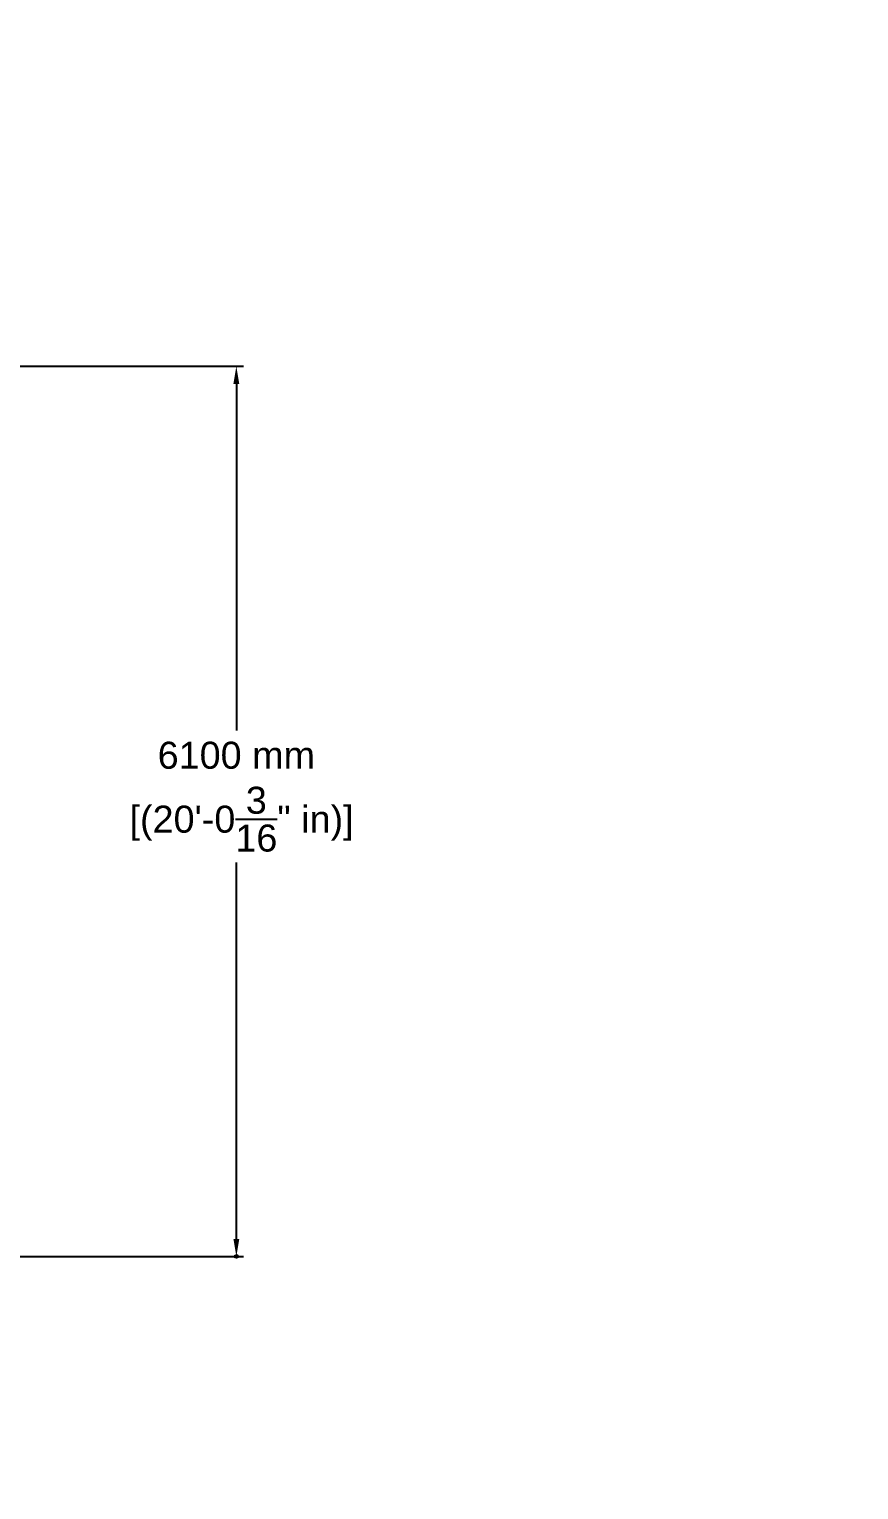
# Model space of a CAD drawing. Extents: x -11140 to 8860, y -4637 to 15363.
# Drawn here: x 3181 to 8860, y -4637 to 5366 of the extents above; entities that cross this region are included whole.
import ezdxf

# ---------------------------------------------------------------- set-up
doc = ezdxf.new("R2010")
doc.units = 0
doc.header["$LTSCALE"] = 5
doc.header["$PDMODE"] = 33
doc.header["$PDSIZE"] = 20
doc.layers.add('REFERENCE', color=9, linetype='CONTINUOUS')
doc.layers.add('REVIEW_REQUIRED', color=30, linetype='CONTINUOUS')
doc.styles.add('LG1', font='arial.ttf', dxfattribs={"height": 185})
doc.dimstyles.new('LG_DIM', dxfattribs={"dimtxt": 185, "dimasz": 120, "dimexe": 50, "dimexo": 1, "dimgap": 50, "dimtad": 1, "dimdec": 0, "dimrnd": 10, "dimtxsty": 'LG1', "dimcen": 2.5, "dimclrt": 4, "dimadec": 4, "dimazin": 3, "dimtfac": 1, "dimtdec": 0, "dimtmove": 0, "dimatfit": 3, "dimarcsym": 0})

# ---------------------------------------------------------------- blocks, each defined once
blk = doc.blocks.new('*D5')
at = {"layer": 'REFERENCE', "color": 0, "transparency": 16777216}
for p in [(366, 3057), (367, -3039), (4599, -3039)]:
    blk.add_point(p, dxfattribs=at)
at = {"layer": 'REVIEW_REQUIRED', "color": 0, "lineweight": -2, "transparency": 16777216}
for p, q in [((367, 3057), (4649, 3057)), ((4599, 2937), (4599, 562)), ((4599, -2919), (4599, -341)), ((368, -3039), (4649, -3039))]:
    blk.add_line(p, q, dxfattribs=at)
at = {"layer": 'REVIEW_REQUIRED', "color": 0, "transparency": 16777216}
for points in [[(4579, 2937), (4619, 2937), (4599, 3057)], [(4579, -2919), (4619, -2919), (4599, -3039)]]:
    blk.add_solid(points, dxfattribs=at)
at = {"layer": 'REVIEW_REQUIRED', "color": 4, "transparency": 16777216, "insert": (4599, 110), "char_height": 185, "attachment_point": 5, "style": 'LG1'}
blk.add_mtext('\\A1;6100 mm\\P [(20\'-0{\\H1.000000x;\\S3/16;}" in)]', dxfattribs=at)
blk = doc.blocks.new('Variteemalayerit')
at = {"layer": 'REVIEW_REQUIRED', "invisible_edges": 15}
for points in [[(-10000, -10000, -5), (10000, -10000, -5), (10000, 10000, -5), (-10000, 10000, -5)], [(10000, -10000, -2000), (10000, -10000, -5), (10000, 10000, -5), (10000, 10000, -2000)], [(-10000, -10000, -5), (-10000, -10000, -2000), (10000, -10000, -2000), (10000, -10000, -5)]]:
    blk.add_3dface(points, dxfattribs=at)

msp = doc.modelspace()

# ---------------------------------------------------------------- block references
at = {"layer": 'REVIEW_REQUIRED'}
msp.add_blockref('Variteemalayerit', (-1139.9, 5362.9), dxfattribs=at)

# ---------------------------------------------------------------- dimensions: what is measured, and where the dimension line sits
dim = msp.add_linear_dim(base=(4599.396, -3038.914), p1=(365.8089, 3056.5891), p2=(366.8089, -3038.914), angle=90, dimstyle='LG_DIM', dxfattribs=at)
dim.commit()
dim.dimension.update_dxf_attribs({"geometry": '*D5', "text_midpoint": (4599.396, 110.0486), "dimtype": 160})

doc.saveas('drawing.dxf')
